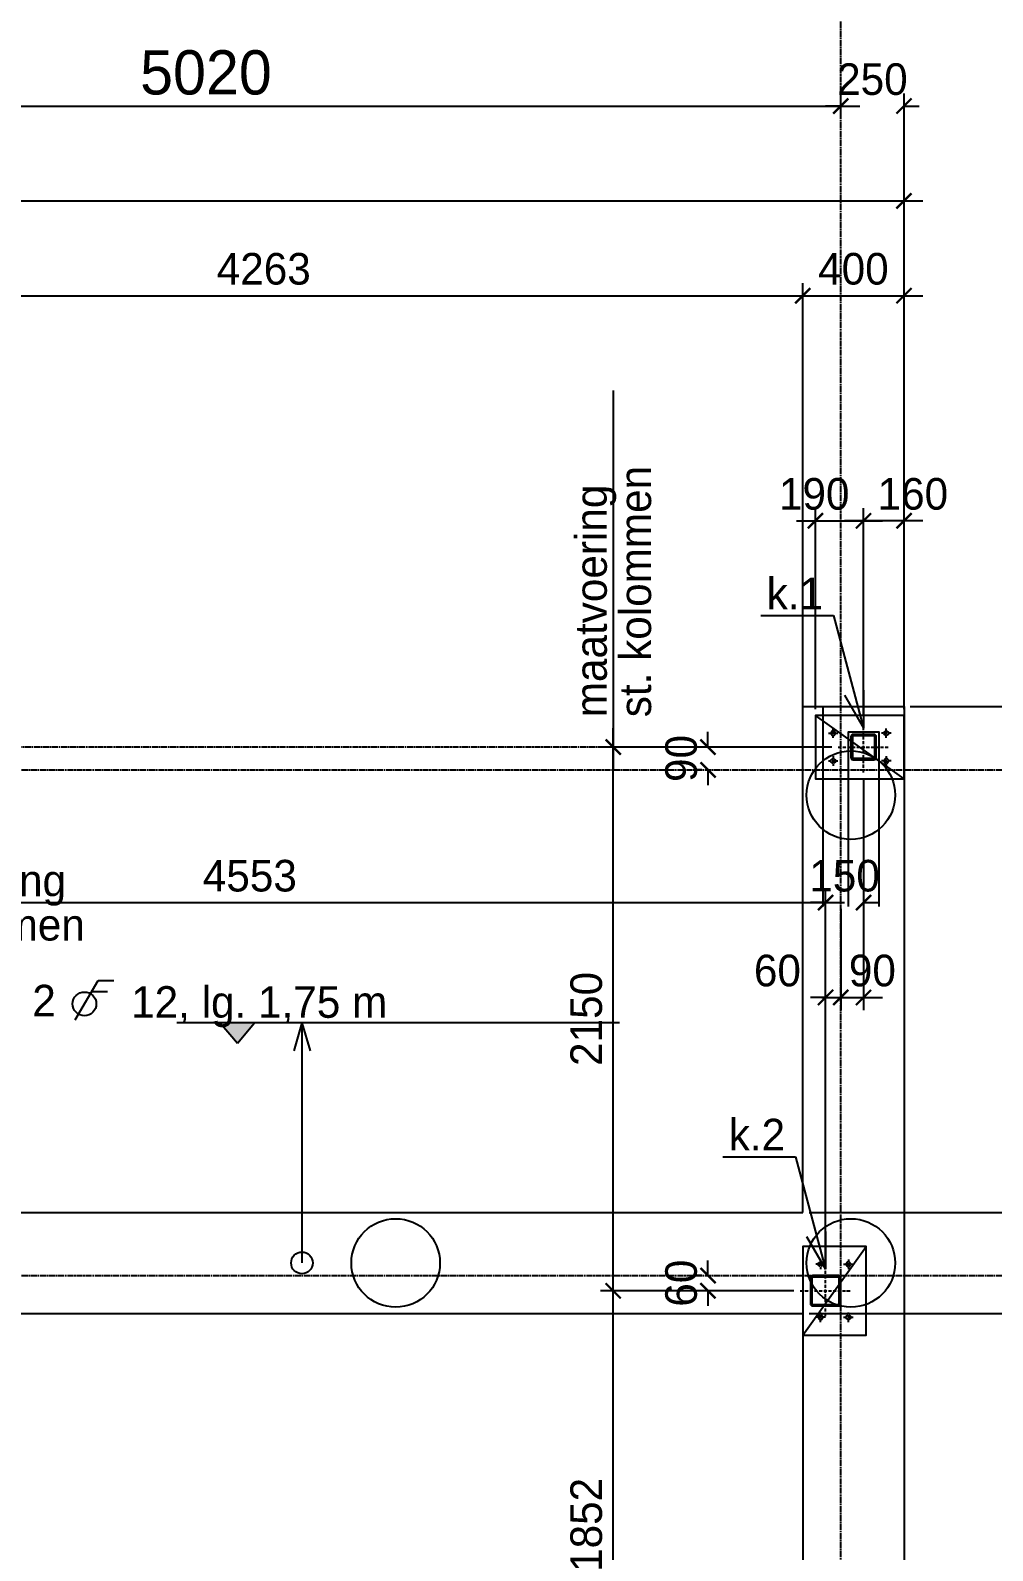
# Model space of a CAD drawing. Header units: millimetres. Extents: x -109306 to 269542, y -22401 to 197206.
# Drawn here: x -43220 to -39416, y 40619 to 46630 of the extents above; entities that cross this region are included whole.
import ezdxf
from ezdxf.enums import TextEntityAlignment as Align

# ---------------------------------------------------------------- set-up
doc = ezdxf.new("R2010")
doc.units = ezdxf.units.MM
for name, pattern in [('CENTER', [36, 24, -3, 6, -3]), ('DASH', [15, 12, -3]), ('DASHDOT', [18.5, 12, -3, 0.5, -3])]:
    doc.linetypes.add(name, pattern=pattern)
for name, color, linetype in [('10', 9, 'DASH'), ('13', 7, 'Continuous'), ('BETON - 13', 7, 'Continuous'), ('BETON - 25', 2, 'Continuous'), ('DIMENSION', 1, 'Continuous'), ('dun', 252, 'Continuous'), ('STAAL-13', 7, 'Continuous'), ('STAAL-25', 2, 'Continuous'), ('STAAL-hartlijnen', 8, 'DASHDOT'), ('STAAL-kolommen', 2, 'Continuous'), ('STRAMIEN', 11, 'CENTER'), ('T25', 2, 'Continuous'), ('WAPENING - 25', 2, 'Continuous'), ('WAPENING - 50', 4, 'Continuous'), ('WAPENING - tekst', 2, 'Continuous'), ('WAPENING-aanwijs', 1, 'Continuous'), ('WAPENING-tekst', 2, 'Continuous')]:
    doc.layers.add(name, color=color, linetype=linetype)
doc.layers.add('HULPLIJNEN', color=220, linetype='Continuous', plot=False)
doc.styles.get("Standard").update_dxf_attribs({"font": ''})
doc.styles.get('Standard').set_extended_font_data('Century Gothic')
doc.dimstyles.new('1-50', dxfattribs={"dimscale": 50, "dimtxt": 2.5, "dimasz": 1.2, "dimexe": 1, "dimexo": 0, "dimgap": 0.8, "dimtad": 1, "dimdec": 0, "dimzin": 12, "dimdsep": 46, "dimtxsty": 'Standard', "dimblk1": 'ARCHTICK', "dimblk2": 'ARCHTICK', "dimsah": 1, "dimcen": 0.09, "dimdle": 1.5, "dimclrd": 256, "dimclre": 254, "dimclrt": 2, "dimadec": 0, "dimazin": 0, "dimtfac": 1, "dimtdec": 0, "dimtix": 1, "dimtofl": 0, "dimtmove": 2, "dimatfit": 3, "dimldrblk": 'ARCHTICK', "dimfxl": 1, "dimtolj": 1, "dimtzin": 0, "dimarcsym": 0})
doc.dimstyles.new('1-50 stramien', dxfattribs={"dimscale": 50, "dimtxt": 3.5, "dimasz": 1.2, "dimexe": 1, "dimexo": 0, "dimgap": 0.8, "dimtad": 1, "dimdec": 0, "dimzin": 12, "dimdsep": 46, "dimtxsty": 'Standard', "dimblk1": 'ARCHTICK', "dimblk2": 'ARCHTICK', "dimsah": 1, "dimcen": 0.09, "dimdle": 1.5, "dimclrd": 256, "dimclre": 254, "dimclrt": 3, "dimadec": 0, "dimazin": 0, "dimtfac": 1, "dimtdec": 0, "dimtix": 1, "dimtofl": 0, "dimtmove": 2, "dimatfit": 3, "dimldrblk": 'ARCHTICK', "dimfxl": 1, "dimtolj": 1, "dimtzin": 0, "dimarcsym": 0})

# ---------------------------------------------------------------- blocks, each defined once
blk = doc.blocks.new('_ARCHTICK')
at = {"color": 0, "linetype": 'ByBlock', "const_width": 0.15}
blk.add_lwpolyline([(-0.5, -0.5), (0.5, 0.5)], dxfattribs=at)
blk = doc.blocks.new('*D28')
at = {"layer": 'Defpoints', "color": 0, "transparency": 16777216}
for p in [(15790, 13995), (10770, 13945), (15790, 13945)]:
    blk.add_point(p, dxfattribs=at)
at = {"layer": 'DIMENSION', "color": 254, "lineweight": -2, "transparency": 16777216}
for p, q in [((10770, 13945), (10770, 14045)), ((15790, 13945), (15790, 14045))]:
    blk.add_line(p, q, dxfattribs=at)
at = {"layer": 'DIMENSION', "lineweight": -2, "transparency": 16777216}
blk.add_line((10695, 13995), (15865, 13995), dxfattribs=at)
at = {"layer": 'DIMENSION', "lineweight": -2, "transparency": 16777216, "xscale": 59.99999999999995, "yscale": 59.99999999999995, "zscale": 59.99999999999995, "rotation": 180}
blk.add_blockref('_ARCHTICK', (10770, 13995), dxfattribs=at)
at = {"layer": 'DIMENSION', "lineweight": -2, "transparency": 16777216, "xscale": 59.99999999999995, "yscale": 59.99999999999995, "zscale": 59.99999999999995}
blk.add_blockref('_ARCHTICK', (15790, 13995), dxfattribs=at)
at = {"layer": 'DIMENSION', "color": 3, "transparency": 16777216, "insert": (13280, 14126.9), "char_height": 175, "attachment_point": 5}
blk.add_mtext('\\A1;5020', dxfattribs=at)
blk = doc.blocks.new('*D81')
at = {"layer": 'Defpoints', "color": 0, "transparency": 16777216}
for p in [(-39765.9, 45956.3), (-39765.9, 43956.3), (-56055.9, 41956.3)]:
    blk.add_point(p, dxfattribs=at)
at = {"layer": 'DIMENSION', "color": 254, "lineweight": -2, "transparency": 16777216}
for p, q in [((-56055.9, 41981.3), (-56055.9, 46006.3)), ((-39765.9, 43981.3), (-39765.9, 46006.3))]:
    blk.add_line(p, q, dxfattribs=at)
at = {"layer": 'DIMENSION', "lineweight": -2, "transparency": 16777216}
blk.add_line((-56130.9, 45956.3), (-39690.9, 45956.3), dxfattribs=at)
at = {"layer": 'DIMENSION', "lineweight": -2, "transparency": 16777216, "xscale": 59.99999999999995, "yscale": 59.99999999999995, "zscale": 59.99999999999995, "rotation": 180}
blk.add_blockref('_ARCHTICK', (-56055.9, 45956.3), dxfattribs=at)
at = {"layer": 'DIMENSION', "lineweight": -2, "transparency": 16777216, "xscale": 59.99999999999995, "yscale": 59.99999999999995, "zscale": 59.99999999999995}
blk.add_blockref('_ARCHTICK', (-39765.9, 45956.3), dxfattribs=at)
at = {"layer": 'DIMENSION', "color": 2, "transparency": 16777216, "insert": (-47910.9, 46061.9), "char_height": 125, "attachment_point": 5}
blk.add_mtext('\\A1;16290', dxfattribs=at)
blk = doc.blocks.new('*D82')
at = {"layer": 'Defpoints', "color": 0, "transparency": 16777216}
for p in [(-40015.9, 46331.3), (-39765.9, 46331.3), (-39765.9, 43956.3)]:
    blk.add_point(p, dxfattribs=at)
at = {"layer": 'DIMENSION', "color": 254, "lineweight": -2, "transparency": 16777216}
for p, q in [((-40015.9, 46356.3), (-40015.9, 46381.3)), ((-39765.9, 43981.3), (-39765.9, 46381.3))]:
    blk.add_line(p, q, dxfattribs=at)
at = {"layer": 'DIMENSION', "lineweight": -2, "transparency": 16777216}
for p, q in [((-40015.9, 46331.3), (-40075.9, 46331.3)), ((-39765.9, 46331.3), (-39705.9, 46331.3))]:
    blk.add_line(p, q, dxfattribs=at)
at = {"layer": 'DIMENSION', "lineweight": -2, "transparency": 16777216, "xscale": 59.99999999999995, "yscale": 59.99999999999995, "zscale": 59.99999999999995}
blk.add_blockref('_ARCHTICK', (-40015.9, 46331.3), dxfattribs=at)
at = {"layer": 'DIMENSION', "lineweight": -2, "transparency": 16777216, "xscale": 59.99999999999995, "yscale": 59.99999999999995, "zscale": 59.99999999999995, "rotation": 180}
blk.add_blockref('_ARCHTICK', (-39765.9, 46331.3), dxfattribs=at)
at = {"layer": 'DIMENSION', "color": 2, "transparency": 16777216, "insert": (-39890.9, 46436.9), "char_height": 125, "attachment_point": 5}
blk.add_mtext('\\A1;250', dxfattribs=at)
blk = doc.blocks.new('*D88')
at = {"layer": 'Defpoints', "color": 0, "transparency": 16777216}
for p in [(-39765.9, 45581.3), (-40165.9, 43956.3), (-39765.9, 43956.3)]:
    blk.add_point(p, dxfattribs=at)
at = {"layer": 'DIMENSION', "color": 254, "lineweight": -2, "transparency": 16777216}
for p, q in [((-40165.9, 43981.3), (-40165.9, 45631.3)), ((-39765.9, 43981.3), (-39765.9, 45631.3))]:
    blk.add_line(p, q, dxfattribs=at)
at = {"layer": 'DIMENSION', "lineweight": -2, "transparency": 16777216}
blk.add_line((-40240.9, 45581.3), (-39690.9, 45581.3), dxfattribs=at)
at = {"layer": 'DIMENSION', "lineweight": -2, "transparency": 16777216, "xscale": 59.99999999999995, "yscale": 59.99999999999995, "zscale": 59.99999999999995, "rotation": 180}
blk.add_blockref('_ARCHTICK', (-40165.9, 45581.3), dxfattribs=at)
at = {"layer": 'DIMENSION', "lineweight": -2, "transparency": 16777216, "xscale": 59.99999999999995, "yscale": 59.99999999999995, "zscale": 59.99999999999995}
blk.add_blockref('_ARCHTICK', (-39765.9, 45581.3), dxfattribs=at)
at = {"layer": 'DIMENSION', "color": 2, "transparency": 16777216, "insert": (-39965.9, 45686.9), "char_height": 125, "attachment_point": 5}
blk.add_mtext('\\A1;400', dxfattribs=at)
blk = doc.blocks.new('*D106')
at = {"layer": 'Defpoints', "color": 0, "transparency": 16777216}
for p in [(-39765.9, 41956.3), (-49271.1, 32091.3), (-32153.9, 32091.3)]:
    blk.add_point(p, dxfattribs=at)
at = {"layer": 'DIMENSION', "lineweight": -2, "transparency": 16777216}
blk.add_line((-32153.9, 42031.3), (-32153.9, 32016.3), dxfattribs=at)
at = {"layer": 'DIMENSION', "color": 254, "lineweight": -2, "transparency": 16777216}
for p, q in [((-39740.9, 41956.3), (-32103.9, 41956.3)), ((-49246.1, 32091.3), (-32103.9, 32091.3))]:
    blk.add_line(p, q, dxfattribs=at)
at = {"layer": 'DIMENSION', "lineweight": -2, "transparency": 16777216, "xscale": 59.99999999999995, "yscale": 59.99999999999995, "zscale": 59.99999999999995}
for p, rotation in [((-32153.9, 41956.3), 90), ((-32153.9, 32091.3), 270)]:
    blk.add_blockref('_ARCHTICK', p, dxfattribs=dict(at, rotation=rotation))
at = {"layer": 'DIMENSION', "color": 2, "transparency": 16777216, "insert": (-32259.6, 37023.8), "char_height": 125, "attachment_point": 5, "rotation": 90}
blk.add_mtext('\\A1;9865', dxfattribs=at)
blk = doc.blocks.new('*D108')
at = {"layer": 'Defpoints', "color": 0, "transparency": 16777216}
for p in [(-40165.9, 41956.3), (-32528.9, 41956.3), (-39765.9, 34011.3)]:
    blk.add_point(p, dxfattribs=at)
at = {"layer": 'DIMENSION', "lineweight": -2, "transparency": 16777216}
blk.add_line((-32528.9, 33936.3), (-32528.9, 42031.3), dxfattribs=at)
at = {"layer": 'DIMENSION', "color": 254, "lineweight": -2, "transparency": 16777216}
for p, q in [((-40140.9, 41956.3), (-32478.9, 41956.3)), ((-39740.9, 34011.3), (-32478.9, 34011.3))]:
    blk.add_line(p, q, dxfattribs=at)
at = {"layer": 'DIMENSION', "lineweight": -2, "transparency": 16777216, "xscale": 59.99999999999995, "yscale": 59.99999999999995, "zscale": 59.99999999999995}
for p, rotation in [((-32528.9, 41956.3), 90), ((-32528.9, 34011.3), 270)]:
    blk.add_blockref('_ARCHTICK', p, dxfattribs=dict(at, rotation=rotation))
at = {"layer": 'DIMENSION', "color": 2, "transparency": 16777216, "insert": (-32634.6, 37983.8), "char_height": 125, "attachment_point": 5, "rotation": 90}
blk.add_mtext('\\A1;7945', dxfattribs=at)
blk = doc.blocks.new('*D109')
at = {"layer": 'Defpoints', "color": 0, "transparency": 16777216}
for p in [(-40165.9, 41956.3), (-32903.9, 41956.3), (-40165.9, 41556.3)]:
    blk.add_point(p, dxfattribs=at)
at = {"layer": 'DIMENSION', "lineweight": -2, "transparency": 16777216}
blk.add_line((-32903.9, 41481.3), (-32903.9, 42031.3), dxfattribs=at)
at = {"layer": 'DIMENSION', "color": 254, "lineweight": -2, "transparency": 16777216}
for p, q in [((-40140.9, 41956.3), (-32853.9, 41956.3)), ((-40140.9, 41556.3), (-32853.9, 41556.3))]:
    blk.add_line(p, q, dxfattribs=at)
at = {"layer": 'DIMENSION', "lineweight": -2, "transparency": 16777216, "xscale": 59.99999999999995, "yscale": 59.99999999999995, "zscale": 59.99999999999995}
for p, rotation in [((-32903.9, 41956.3), 90), ((-32903.9, 41556.3), 270)]:
    blk.add_blockref('_ARCHTICK', p, dxfattribs=dict(at, rotation=rotation))
at = {"layer": 'DIMENSION', "color": 2, "transparency": 16777216, "insert": (-33009.6, 41756.3), "char_height": 125, "attachment_point": 5, "rotation": 90}
blk.add_mtext('\\A1;400', dxfattribs=at)
blk = doc.blocks.new('*D118')
at = {"layer": 'Defpoints', "color": 0, "transparency": 16777216}
for p in [(-40165.9, 45581.3), (-40165.9, 41956.3), (-44428.9, 41556.3)]:
    blk.add_point(p, dxfattribs=at)
at = {"layer": 'DIMENSION', "color": 254, "lineweight": -2, "transparency": 16777216}
for p, q in [((-44428.9, 41581.3), (-44428.9, 45631.3)), ((-40165.9, 41981.3), (-40165.9, 45631.3))]:
    blk.add_line(p, q, dxfattribs=at)
at = {"layer": 'DIMENSION', "lineweight": -2, "transparency": 16777216}
blk.add_line((-44503.9, 45581.3), (-40090.9, 45581.3), dxfattribs=at)
at = {"layer": 'DIMENSION', "lineweight": -2, "transparency": 16777216, "xscale": 59.99999999999995, "yscale": 59.99999999999995, "zscale": 59.99999999999995, "rotation": 180}
blk.add_blockref('_ARCHTICK', (-44428.9, 45581.3), dxfattribs=at)
at = {"layer": 'DIMENSION', "lineweight": -2, "transparency": 16777216, "xscale": 59.99999999999995, "yscale": 59.99999999999995, "zscale": 59.99999999999995}
blk.add_blockref('_ARCHTICK', (-40165.9, 45581.3), dxfattribs=at)
at = {"layer": 'DIMENSION', "color": 2, "transparency": 16777216, "insert": (-42297.4, 45686.9), "char_height": 125, "attachment_point": 5}
blk.add_mtext('\\A1;4263', dxfattribs=at)
blk = doc.blocks.new('*U50')
at = {"color": 0, "linetype": 'Continuous'}
for points in [[(60, 51, 0.414214), (51, 60), (-51, 60, 0.414214), (-60, 51), (-60, -51, 0.414214), (-51, -60), (51, -60, 0.414214), (60, -51)], [(54, 51, 0.414214), (51, 54), (-51, 54, 0.414214), (-54, 51), (-54, -51, 0.414214), (-51, -54), (51, -54, 0.414214), (54, -51)]]:
    blk.add_lwpolyline(points, format="xyb", close=True, dxfattribs=at)
blk = doc.blocks.new('A$C680E42B6')
at = {"layer": '13'}
for p in [(144.9, 38.8), (144.9, -38.8)]:
    blk.add_line(p, (0, 0), dxfattribs=at)
blk = doc.blocks.new('A$C3C391628')
at = {"layer": '13'}
for p, q in [((-405.9, 530), (-119.2, 530)), ((-119.2, 530), (0, 85))]:
    blk.add_line(p, q, dxfattribs=at)
at = {"layer": 'STAAL-hartlijnen'}
for points in [[(0, -100), (0, 100)], [(-100, 0), (100, 0)]]:
    blk.add_lwpolyline(points, dxfattribs=at)
at = {"layer": 'DIMENSION', "xscale": -1, "rotation": 284.9999999999968}
blk.add_blockref('A$C680E42B6', (0, 85), dxfattribs=at)
at = {"layer": 'STAAL-25'}
blk.add_blockref('*U50', (0, 0), dxfattribs=at)
at = {"layer": 'T25'}
blk.add_text('k.2', height=125, dxfattribs=at).set_placement((-383.1, 555))
blk = doc.blocks.new('A$C66246ED9')
at = {"layer": '10'}
for p, q in [((-5, -24), (-5, 14)), ((14, -5), (-24, -5))]:
    blk.add_line(p, q, dxfattribs=at)
blk.add_circle((-5, -5), 9, dxfattribs=at)
blk = doc.blocks.new('A$C64C2175A')
at = {"layer": 'BETON - 13'}
blk.add_line((-100, -175), (150, 175), dxfattribs=at)
blk.add_lwpolyline([(-100, -175), (150, -175), (150, 175), (-100, 175)], close=True, dxfattribs=at)
at = {"layer": 'DIMENSION'}
for p, rotation in [((-35, 110), 90), ((85, -110), 270)]:
    blk.add_blockref('A$C66246ED9', p, dxfattribs=dict(at, rotation=rotation))
at = {"layer": 'DIMENSION', "xscale": -1}
for p, rotation in [((85, 110), 270), ((-35, -110), 90)]:
    blk.add_blockref('A$C66246ED9', p, dxfattribs=dict(at, rotation=rotation))
blk = doc.blocks.new('*U48')
at = {"color": 0, "linetype": 'Continuous'}
for points in [[(50, 41, 0.414214), (41, 50), (-41, 50, 0.414214), (-50, 41), (-50, -41, 0.414214), (-41, -50), (41, -50, 0.414214), (50, -41)], [(44, 41, 0.414214), (41, 44), (-41, 44, 0.414214), (-44, 41), (-44, -41, 0.414214), (-41, -44), (41, -44, 0.414214), (44, -41)]]:
    blk.add_lwpolyline(points, format="xyb", close=True, dxfattribs=at)
blk = doc.blocks.new('A$C465F4421')
at = {"layer": '13'}
for p, q in [((-405.9, 520), (-119.2, 520)), ((-119.2, 520), (0, 75))]:
    blk.add_line(p, q, dxfattribs=at)
at = {"layer": 'STAAL-hartlijnen'}
for points in [[(0, -100), (0, 100)], [(-100, 0), (100, 0)]]:
    blk.add_lwpolyline(points, dxfattribs=at)
at = {"layer": 'DIMENSION', "xscale": -1, "rotation": 284.9999999999968}
blk.add_blockref('A$C680E42B6', (0, 75), dxfattribs=at)
at = {"layer": 'STAAL-25'}
blk.add_blockref('*U48', (0, 0), dxfattribs=at)
at = {"layer": 'T25'}
blk.add_text('k.1', height=125, dxfattribs=at).set_placement((-383.1, 545))
blk = doc.blocks.new('*D127')
at = {"layer": 'Defpoints', "color": 0, "transparency": 16777216}
for p in [(-40075.9, 43181.3), (-40075.9, 41706.3), (-44628.9, 36781.3)]:
    blk.add_point(p, dxfattribs=at)
at = {"layer": 'DIMENSION', "color": 254, "lineweight": -2, "transparency": 16777216}
for p, q in [((-44628.9, 36806.3), (-44628.9, 43231.3)), ((-40075.9, 41731.3), (-40075.9, 43231.3))]:
    blk.add_line(p, q, dxfattribs=at)
at = {"layer": 'DIMENSION', "lineweight": -2, "transparency": 16777216}
blk.add_line((-44703.9, 43181.3), (-40000.9, 43181.3), dxfattribs=at)
at = {"layer": 'DIMENSION', "lineweight": -2, "transparency": 16777216, "xscale": 59.99999999999995, "yscale": 59.99999999999995, "zscale": 59.99999999999995, "rotation": 180}
blk.add_blockref('_ARCHTICK', (-44628.9, 43181.3), dxfattribs=at)
at = {"layer": 'DIMENSION', "lineweight": -2, "transparency": 16777216, "xscale": 59.99999999999995, "yscale": 59.99999999999995, "zscale": 59.99999999999995}
blk.add_blockref('_ARCHTICK', (-40075.9, 43181.3), dxfattribs=at)
at = {"layer": 'DIMENSION', "color": 2, "transparency": 16777216, "insert": (-42352.4, 43286.9), "char_height": 125, "attachment_point": 5}
blk.add_mtext('\\A1;4553', dxfattribs=at)
blk = doc.blocks.new('*D128')
at = {"layer": 'Defpoints', "color": 0, "transparency": 16777216}
for p in [(-39925.9, 43696.3), (-39925.9, 43181.3), (-40075.9, 41806.3)]:
    blk.add_point(p, dxfattribs=at)
at = {"layer": 'DIMENSION', "color": 254, "lineweight": -2, "transparency": 16777216}
for p, q in [((-39925.9, 43671.3), (-39925.9, 43131.3)), ((-40075.9, 41831.3), (-40075.9, 43231.3))]:
    blk.add_line(p, q, dxfattribs=at)
at = {"layer": 'DIMENSION', "lineweight": -2, "transparency": 16777216}
for p, q in [((-40075.9, 43181.3), (-40135.9, 43181.3)), ((-39925.9, 43181.3), (-39865.9, 43181.3))]:
    blk.add_line(p, q, dxfattribs=at)
at = {"layer": 'DIMENSION', "lineweight": -2, "transparency": 16777216, "xscale": 59.99999999999995, "yscale": 59.99999999999995, "zscale": 59.99999999999995}
blk.add_blockref('_ARCHTICK', (-40075.9, 43181.3), dxfattribs=at)
at = {"layer": 'DIMENSION', "lineweight": -2, "transparency": 16777216, "xscale": 59.99999999999995, "yscale": 59.99999999999995, "zscale": 59.99999999999995, "rotation": 180}
blk.add_blockref('_ARCHTICK', (-39925.9, 43181.3), dxfattribs=at)
at = {"layer": 'DIMENSION', "color": 2, "transparency": 16777216, "insert": (-40000.9, 43286.9), "char_height": 125, "attachment_point": 5}
blk.add_mtext('\\A1;150', dxfattribs=at)
blk = doc.blocks.new('*D129')
at = {"layer": 'Defpoints', "color": 0, "transparency": 16777216}
for p in [(-40015.9, 43181.3), (-40015.9, 42806.3), (-40075.9, 41746.3)]:
    blk.add_point(p, dxfattribs=at)
at = {"layer": 'DIMENSION', "color": 254, "lineweight": -2, "transparency": 16777216}
for p, q in [((-40015.9, 43156.3), (-40015.9, 42756.3)), ((-40075.9, 41771.3), (-40075.9, 42856.3))]:
    blk.add_line(p, q, dxfattribs=at)
at = {"layer": 'DIMENSION', "lineweight": -2, "transparency": 16777216}
for p, q in [((-40075.9, 42806.3), (-40135.9, 42806.3)), ((-40015.9, 42806.3), (-39955.9, 42806.3))]:
    blk.add_line(p, q, dxfattribs=at)
at = {"layer": 'DIMENSION', "lineweight": -2, "transparency": 16777216, "xscale": 59.99999999999995, "yscale": 59.99999999999995, "zscale": 59.99999999999995}
blk.add_blockref('_ARCHTICK', (-40075.9, 42806.3), dxfattribs=at)
at = {"layer": 'DIMENSION', "lineweight": -2, "transparency": 16777216, "xscale": 59.99999999999995, "yscale": 59.99999999999995, "zscale": 59.99999999999995, "rotation": 180}
blk.add_blockref('_ARCHTICK', (-40015.9, 42806.3), dxfattribs=at)
at = {"layer": 'DIMENSION', "color": 2, "transparency": 16777216, "insert": (-40266.4, 42911.9), "char_height": 125, "attachment_point": 5}
blk.add_mtext('\\A1;60', dxfattribs=at)
blk = doc.blocks.new('*D130')
at = {"layer": 'Defpoints', "color": 0, "transparency": 16777216}
for p in [(-40015.9, 43181.3), (-39925.9, 43181.3), (-39925.9, 42806.3)]:
    blk.add_point(p, dxfattribs=at)
at = {"layer": 'DIMENSION', "color": 254, "lineweight": -2, "transparency": 16777216}
for p, q in [((-40015.9, 43156.3), (-40015.9, 42756.3)), ((-39925.9, 43156.3), (-39925.9, 42756.3))]:
    blk.add_line(p, q, dxfattribs=at)
at = {"layer": 'DIMENSION', "lineweight": -2, "transparency": 16777216}
blk.add_line((-40090.9, 42806.3), (-39850.9, 42806.3), dxfattribs=at)
at = {"layer": 'DIMENSION', "lineweight": -2, "transparency": 16777216, "xscale": 59.99999999999995, "yscale": 59.99999999999995, "zscale": 59.99999999999995, "rotation": 180}
blk.add_blockref('_ARCHTICK', (-40015.9, 42806.3), dxfattribs=at)
at = {"layer": 'DIMENSION', "lineweight": -2, "transparency": 16777216, "xscale": 59.99999999999995, "yscale": 59.99999999999995, "zscale": 59.99999999999995}
blk.add_blockref('_ARCHTICK', (-39925.9, 42806.3), dxfattribs=at)
at = {"layer": 'DIMENSION', "color": 2, "transparency": 16777216, "insert": (-39890.9, 42911.9), "char_height": 125, "attachment_point": 5}
blk.add_mtext('\\A1;90', dxfattribs=at)
blk = doc.blocks.new('*D132')
at = {"layer": 'Defpoints', "color": 0, "transparency": 16777216}
for p in [(-40915.9, 41646.3), (-40175.9, 41646.3), (-40175.9, 39794.8)]:
    blk.add_point(p, dxfattribs=at)
at = {"layer": 'DIMENSION', "lineweight": -2, "transparency": 16777216}
blk.add_line((-40915.9, 39719.8), (-40915.9, 41721.3), dxfattribs=at)
at = {"layer": 'DIMENSION', "color": 254, "lineweight": -2, "transparency": 16777216}
for p, q in [((-40200.9, 41646.3), (-40965.9, 41646.3)), ((-40200.9, 39794.8), (-40965.9, 39794.8))]:
    blk.add_line(p, q, dxfattribs=at)
at = {"layer": 'DIMENSION', "lineweight": -2, "transparency": 16777216, "xscale": 59.99999999999995, "yscale": 59.99999999999995, "zscale": 59.99999999999995}
for p, rotation in [((-40915.9, 41646.3), 90), ((-40915.9, 39794.8), 270)]:
    blk.add_blockref('_ARCHTICK', p, dxfattribs=dict(at, rotation=rotation))
at = {"layer": 'DIMENSION', "color": 2, "transparency": 16777216, "insert": (-41021.6, 40720.5), "char_height": 125, "attachment_point": 5, "rotation": 90}
blk.add_mtext('\\A1;1852', dxfattribs=at)
blk = doc.blocks.new('*D133')
at = {"layer": 'Defpoints', "color": 0, "transparency": 16777216}
for p in [(-40915.9, 43796.3), (-40025.9, 43796.3), (-40175.9, 41646.3)]:
    blk.add_point(p, dxfattribs=at)
at = {"layer": 'DIMENSION', "lineweight": -2, "transparency": 16777216}
blk.add_line((-40915.9, 41571.3), (-40915.9, 43871.3), dxfattribs=at)
at = {"layer": 'DIMENSION', "color": 254, "lineweight": -2, "transparency": 16777216}
for p, q in [((-40050.9, 43796.3), (-40965.9, 43796.3)), ((-40200.9, 41646.3), (-40965.9, 41646.3))]:
    blk.add_line(p, q, dxfattribs=at)
at = {"layer": 'DIMENSION', "lineweight": -2, "transparency": 16777216, "xscale": 59.99999999999995, "yscale": 59.99999999999995, "zscale": 59.99999999999995}
for p, rotation in [((-40915.9, 43796.3), 90), ((-40915.9, 41646.3), 270)]:
    blk.add_blockref('_ARCHTICK', p, dxfattribs=dict(at, rotation=rotation))
at = {"layer": 'DIMENSION', "color": 2, "transparency": 16777216, "insert": (-41021.6, 42721.3), "char_height": 125, "attachment_point": 5, "rotation": 90}
blk.add_mtext('\\A1;2150', dxfattribs=at)
blk = doc.blocks.new('*D134')
at = {"layer": 'Defpoints', "color": 0, "transparency": 16777216}
for p in [(-40540.9, 43796.3), (-40540.9, 43706.3), (-40540.9, 43706.3)]:
    blk.add_point(p, dxfattribs=at)
at = {"layer": 'DIMENSION', "lineweight": -2, "transparency": 16777216}
for p, q in [((-40540.9, 43796.3), (-40540.9, 43856.3)), ((-40540.9, 43706.3), (-40540.9, 43646.3))]:
    blk.add_line(p, q, dxfattribs=at)
at = {"layer": 'DIMENSION', "color": 254, "lineweight": -2, "transparency": 16777216}
for p, q in [((-40565.9, 43796.3), (-40590.9, 43796.3)), ((-40565.9, 43706.3), (-40590.9, 43706.3))]:
    blk.add_line(p, q, dxfattribs=at)
at = {"layer": 'DIMENSION', "lineweight": -2, "transparency": 16777216, "xscale": 59.99999999999995, "yscale": 59.99999999999995, "zscale": 59.99999999999995}
for p, rotation in [((-40540.9, 43796.3), 270), ((-40540.9, 43706.3), 90)]:
    blk.add_blockref('_ARCHTICK', p, dxfattribs=dict(at, rotation=rotation))
at = {"layer": 'DIMENSION', "color": 2, "transparency": 16777216, "insert": (-40646.6, 43751.3), "char_height": 125, "attachment_point": 5, "rotation": 90}
blk.add_mtext('\\A1;90', dxfattribs=at)
blk = doc.blocks.new('*D135')
at = {"layer": 'Defpoints', "color": 0, "transparency": 16777216}
for p in [(-40540.9, 41706.3), (-40540.9, 41706.3), (-40540.9, 41646.3)]:
    blk.add_point(p, dxfattribs=at)
at = {"layer": 'DIMENSION', "lineweight": -2, "transparency": 16777216}
for p, q in [((-40540.9, 41706.3), (-40540.9, 41766.3)), ((-40540.9, 41646.3), (-40540.9, 41586.3))]:
    blk.add_line(p, q, dxfattribs=at)
at = {"layer": 'DIMENSION', "color": 254, "lineweight": -2, "transparency": 16777216}
for p, q in [((-40565.9, 41706.3), (-40590.9, 41706.3)), ((-40565.9, 41646.3), (-40590.9, 41646.3))]:
    blk.add_line(p, q, dxfattribs=at)
at = {"layer": 'DIMENSION', "lineweight": -2, "transparency": 16777216, "xscale": 59.99999999999995, "yscale": 59.99999999999995, "zscale": 59.99999999999995}
for p, rotation in [((-40540.9, 41706.3), 270), ((-40540.9, 41646.3), 90)]:
    blk.add_blockref('_ARCHTICK', p, dxfattribs=dict(at, rotation=rotation))
at = {"layer": 'DIMENSION', "color": 2, "transparency": 16777216, "insert": (-40646.6, 41676.3), "char_height": 125, "attachment_point": 5, "rotation": 90}
blk.add_mtext('\\A1;60', dxfattribs=at)
blk = doc.blocks.new('A$C6A527C9D')
at = {"layer": 'T25'}
for s, p in [('maatvoering', (25, 25)), ('st. kolommen', (25, -150))]:
    blk.add_text(s, height=125, dxfattribs=at).set_placement(p)
blk = doc.blocks.new('A$C489016AE')
at = {"layer": 'DIMENSION', "color": 7}
blk.add_blockref('A$C6A527C9D', (-1706.5, 0), dxfattribs=at)
blk = doc.blocks.new('waptekst')
for p, q in [((-0.588, -1.018), (0.856, 1.482)), ((0.856, 1.482), (1.856, 1.482)), ((0.452, 0.782), (1.452, 0.782))]:
    blk.add_line(p, q)
blk.add_circle((0, 0), 0.75)
blk.add_attdef('AANTAL', text='', height=2).set_placement((-1.813, -0.792), align=Align.RIGHT)
blk.add_attdef('DIAM', (2.952, -0.88), '', height=2)
blk = doc.blocks.new('A$C35A04FC3')
at = {"layer": 'WAPENING - 25'}
blk.add_hatch(color=256, dxfattribs=at).paths.add_polyline_path([(-68.2, 0), (68.2, 0), (0, -80.2)])
for p, q in [((0, -80.2), (-68.2, 0)), ((-68.2, 0), (68.2, 0)), ((68.2, 0), (0, -80.2))]:
    blk.add_line(p, q, dxfattribs=at)
blk = doc.blocks.new('A$C49C55786')
at = {"layer": 'WAPENING-aanwijs'}
for q in [(111, 32.3), (111, -32.3)]:
    blk.add_line((0, 0), q, dxfattribs=at)
blk = doc.blocks.new('A$C7BAC6A87')
at = {"layer": 'WAPENING - 50'}
blk.add_lwpolyline([(875, 950), (-875, 950)], dxfattribs=at)
at = {"layer": 'WAPENING-aanwijs'}
blk.add_line((-380.3, 950), (-380.3, 0), dxfattribs=at)
blk.add_circle((-380.3, 0), 42.9, dxfattribs=at)
at = {"layer": 'DIMENSION', "xscale": -1}
blk.add_blockref('A$C35A04FC3', (-635.8, 950), dxfattribs=at)
at = {"layer": 'WAPENING-aanwijs', "extrusion": (0, 0, -1), "zscale": -1, "rotation": 270}
blk.add_blockref('A$C49C55786', (380.3, 950), dxfattribs=at)
at = {"layer": 'WAPENING-tekst', "xscale": 62.50000000000463, "yscale": 62.50000000000463, "zscale": 62.50000000000463, "rotation": 0.0001020937655331}
blk.add_blockref('waptekst', (-1240.3, 1024.5), dxfattribs=at).add_auto_attribs({'AANTAL': '2', 'DIAM': '12, lg. 1,75 m'})
blk = doc.blocks.new('*D195')
at = {"layer": 'Defpoints', "color": 0, "transparency": 16777216}
for p in [(-39765.9, 43956.3), (-32153.9, 41956.3), (-32153.9, 41956.3)]:
    blk.add_point(p, dxfattribs=at)
at = {"layer": 'DIMENSION', "lineweight": -2, "transparency": 16777216}
blk.add_line((-32153.9, 44031.3), (-32153.9, 41881.3), dxfattribs=at)
at = {"layer": 'DIMENSION', "color": 254, "lineweight": -2, "transparency": 16777216}
for p, q in [((-39740.9, 43956.3), (-32103.9, 43956.3)), ((-32178.9, 41956.3), (-32203.9, 41956.3))]:
    blk.add_line(p, q, dxfattribs=at)
at = {"layer": 'DIMENSION', "lineweight": -2, "transparency": 16777216, "xscale": 59.99999999999995, "yscale": 59.99999999999995, "zscale": 59.99999999999995}
for p, rotation in [((-32153.9, 43956.3), 90), ((-32153.9, 41956.3), 270)]:
    blk.add_blockref('_ARCHTICK', p, dxfattribs=dict(at, rotation=rotation))
at = {"layer": 'DIMENSION', "color": 2, "transparency": 16777216, "insert": (-32259.6, 42956.3), "char_height": 125, "attachment_point": 5, "rotation": 90}
blk.add_mtext('\\A1;2000', dxfattribs=at)
blk = doc.blocks.new('*U33')
at = {"layer": 'dun'}
blk.add_circle((0, 0), 0.5, dxfattribs=at)
blk = doc.blocks.new('A$C29FD5534')
at = {"color": 3, "xscale": 350, "yscale": 350, "zscale": 350}
for p in [(15840, 11265), (14040, 9415), (15840, 9415)]:
    blk.add_blockref('*U33', p, dxfattribs=at)
blk = doc.blocks.new('*D322')
at = {"layer": 'Defpoints', "color": 0, "transparency": 16777216}
for p in [(-39925.9, 44691.3), (-40115.9, 43921.3), (-39925.9, 43896.3)]:
    blk.add_point(p, dxfattribs=at)
at = {"layer": 'DIMENSION', "color": 254, "lineweight": -2, "transparency": 16777216}
for p, q in [((-40115.9, 43946.3), (-40115.9, 44741.3)), ((-39925.9, 43921.3), (-39925.9, 44741.3))]:
    blk.add_line(p, q, dxfattribs=at)
at = {"layer": 'DIMENSION', "lineweight": -2, "transparency": 16777216}
blk.add_line((-40190.9, 44691.3), (-39850.9, 44691.3), dxfattribs=at)
at = {"layer": 'DIMENSION', "lineweight": -2, "transparency": 16777216, "xscale": 59.99999999999995, "yscale": 59.99999999999995, "zscale": 59.99999999999995, "rotation": 180}
blk.add_blockref('_ARCHTICK', (-40115.9, 44691.3), dxfattribs=at)
at = {"layer": 'DIMENSION', "lineweight": -2, "transparency": 16777216, "xscale": 59.99999999999995, "yscale": 59.99999999999995, "zscale": 59.99999999999995}
blk.add_blockref('_ARCHTICK', (-39925.9, 44691.3), dxfattribs=at)
at = {"layer": 'DIMENSION', "color": 2, "transparency": 16777216, "insert": (-40120.9, 44796.9), "char_height": 125, "attachment_point": 5}
blk.add_mtext('\\A1;190', dxfattribs=at)
blk = doc.blocks.new('*D323')
at = {"layer": 'Defpoints', "color": 0, "transparency": 16777216}
for p in [(-39925.9, 44691.3), (-39925.9, 43896.3), (-39765.9, 43921.3)]:
    blk.add_point(p, dxfattribs=at)
at = {"layer": 'DIMENSION', "color": 254, "lineweight": -2, "transparency": 16777216}
for p, q in [((-39925.9, 43921.3), (-39925.9, 44741.3)), ((-39765.9, 43946.3), (-39765.9, 44741.3))]:
    blk.add_line(p, q, dxfattribs=at)
at = {"layer": 'DIMENSION', "lineweight": -2, "transparency": 16777216}
blk.add_line((-39690.9, 44691.3), (-40000.9, 44691.3), dxfattribs=at)
at = {"layer": 'DIMENSION', "lineweight": -2, "transparency": 16777216, "xscale": 59.99999999999995, "yscale": 59.99999999999995, "zscale": 59.99999999999995, "rotation": 180}
blk.add_blockref('_ARCHTICK', (-39925.9, 44691.3), dxfattribs=at)
at = {"layer": 'DIMENSION', "lineweight": -2, "transparency": 16777216, "xscale": 59.99999999999995, "yscale": 59.99999999999995, "zscale": 59.99999999999995}
blk.add_blockref('_ARCHTICK', (-39765.9, 44691.3), dxfattribs=at)
at = {"layer": 'DIMENSION', "color": 2, "transparency": 16777216, "insert": (-39730.9, 44796.9), "char_height": 125, "attachment_point": 5}
blk.add_mtext('\\A1;160', dxfattribs=at)
blk = doc.blocks.new('*D433')
at = {"layer": 'Defpoints', "color": 0, "transparency": 16777216}
for p in [(-40165.9, 41556.3), (-32903.9, 41556.3), (-40165.9, 34411.3)]:
    blk.add_point(p, dxfattribs=at)
at = {"layer": 'DIMENSION', "lineweight": -2, "transparency": 16777216}
blk.add_line((-32903.9, 34336.3), (-32903.9, 41631.3), dxfattribs=at)
at = {"layer": 'DIMENSION', "color": 254, "lineweight": -2, "transparency": 16777216}
for p, q in [((-40140.9, 41556.3), (-32853.9, 41556.3)), ((-40140.9, 34411.3), (-32853.9, 34411.3))]:
    blk.add_line(p, q, dxfattribs=at)
at = {"layer": 'DIMENSION', "lineweight": -2, "transparency": 16777216, "xscale": 59.99999999999995, "yscale": 59.99999999999995, "zscale": 59.99999999999995}
for p, rotation in [((-32903.9, 41556.3), 90), ((-32903.9, 34411.3), 270)]:
    blk.add_blockref('_ARCHTICK', p, dxfattribs=dict(at, rotation=rotation))
at = {"layer": 'DIMENSION', "color": 2, "transparency": 16777216, "insert": (-33009.6, 37983.8), "char_height": 125, "attachment_point": 5, "rotation": 90}
blk.add_mtext('\\A1;7145', dxfattribs=at)
blk = doc.blocks.new('A$C2E130DC9')
at = {"layer": 'STRAMIEN'}
for points in [[(15790, -1500), (15790, 14370)], [(-3000, 11370), (17290, 11370)], [(-3000, 9370), (17290, 9370)]]:
    blk.add_lwpolyline(points, dxfattribs=at)
at = {"layer": 'DIMENSION'}
dim = blk.add_linear_dim(base=(15790, 13995), p1=(10770, 13945), p2=(15790, 13945), dimstyle='1-50 stramien', dxfattribs=at)
dim.commit()
dim.dimension.update_dxf_attribs({"geometry": '*D28', "text_midpoint": (13280, 14126.9)})

msp = doc.modelspace()

# ---------------------------------------------------------------- linework, layer by layer
at = {"layer": 'BETON - 25'}
for p, q in [((-40165.9, 41956.3), (-40165.9, 43956.3)), ((-40165.9, 43956.3), (-39765.9, 43956.3)), ((-39765.9, 43956.3), (-39765.9, 34011.3)), ((-56055.9, 41956.3), (-40165.9, 41956.3))]:
    msp.add_line(p, q, dxfattribs=at)
msp.add_lwpolyline([(-55655.9, 41556.3), (-44828.9, 41556.3), (-44828.9, 37711.3), (-44428.9, 37711.3), (-44428.9, 41556.3), (-40165.9, 41556.3), (-40165.9, 34411.3), (-44428.9, 34411.3), (-44428.9, 36911.3), (-47883.9, 36911.3), (-47883.9, 36511.3), (-44828.9, 36511.3), (-44828.9, 34411.3), (-49271.1, 34411.3), (-49271.1, 34536.3), (-51325.9, 34536.3)], dxfattribs=at)
at = {"layer": 'DIMENSION'}
msp.add_lwpolyline([(-40915.9, 45206.3), (-40915.9, 43706.3)], dxfattribs=at)
at = {"layer": 'HULPLIJNEN'}
for points in [[(-40085.9, 43166.1), (-40085.9, 43956.3), (-39765.9, 43956.3), (-39765.9, 43166.1)], [(-39985.9, 43166.1), (-39985.9, 43856.3), (-39865.9, 43856.3), (-39865.9, 43166.1)]]:
    msp.add_lwpolyline(points, dxfattribs=at)
at = {"layer": 'STRAMIEN', "color": 7}
msp.add_lwpolyline([(-40050.9, 43796.3), (-46815.2, 43796.3)], dxfattribs=at)

# ---------------------------------------------------------------- block references
at = {"layer": 'DIMENSION', "color": 7, "rotation": 90}
msp.add_blockref('A$C489016AE', (-40915.9, 45595.8), dxfattribs=at)
at = {"layer": 'DIMENSION', "color": 7}
msp.add_blockref('A$C489016AE', (-42317.2, 43181.3), dxfattribs=at)
at = {"layer": 'STAAL-13'}
msp.add_blockref('A$C7BAC6A87', (-41765.9, 41756.3), dxfattribs=at)
at = {"layer": 'STAAL-kolommen'}
for name, p in [('A$C465F4421', (-39925.9, 43796.3)), ('A$C3C391628', (-40075.9, 41646.3))]:
    msp.add_blockref(name, p, dxfattribs=at)
at = {"layer": 'WAPENING - tekst'}
msp.add_blockref('A$C2E130DC9', (-55805.9, 32336.3), dxfattribs=at)
at = {"layer": 'WAPENING-aanwijs', "color": 7}
for name, p in [('A$C29FD5534', (-55815.9, 32341.3)), ('A$C64C2175A', (-40065.9, 41646.3))]:
    msp.add_blockref(name, p, dxfattribs=at)
at = {"layer": 'WAPENING-aanwijs', "color": 7, "rotation": 89.99999999999997}
msp.add_blockref('A$C64C2175A', (-39940.9, 43771.3), dxfattribs=at)

# ---------------------------------------------------------------- dimensions: what is measured, and where the dimension line sits
at = {"layer": 'DIMENSION'}
for base, p1, p2, picture, middle in [((-39765.9, 46331.3), (-40015.9, 46331.3), (-39765.9, 43956.3), '*D82', (-39890.9, 46436.9)), ((-39765.9, 45956.3), (-56055.9, 41956.3), (-39765.9, 43956.3), '*D81', (-47910.9, 46061.9)), ((-40165.9, 45581.3), (-44428.9, 41556.3), (-40165.9, 41956.3), '*D118', (-42297.4, 45686.9)), ((-39765.9, 45581.3), (-40165.9, 43956.3), (-39765.9, 43956.3), '*D88', (-39965.9, 45686.9)), ((-39925.9, 43181.3), (-40075.9, 41806.3), (-39925.9, 43696.3), '*D128', (-40000.9, 43286.9)), ((-40075.9, 43181.3), (-44628.9, 36781.3), (-40075.9, 41706.3), '*D127', (-42352.4, 43286.9))]:
    dim = msp.add_linear_dim(base=base, p1=p1, p2=p2, dimstyle='1-50', override={"dimexo": 0.5}, dxfattribs=at)
    dim.commit()
    dim.dimension.update_dxf_attribs({"geometry": picture, "text_midpoint": middle})
for base, p1, p2, picture, middle in [((-39925.9, 44691.3), (-40115.9, 43921.3), (-39925.9, 43896.3), '*D322', (-40120.9, 44796.9)), ((-40015.9, 42806.3), (-40075.9, 41746.3), (-40015.9, 43181.3), '*D129', (-40266.4, 42911.9)), ((-39925.9, 42806.3), (-40015.9, 43181.3), (-39925.9, 43181.3), '*D130', (-39890.9, 42911.9))]:
    dim = msp.add_linear_dim(base=base, p1=p1, p2=p2, dimstyle='1-50', override={"dimexo": 0.5}, dxfattribs=at)
    dim.commit()
    dim.dimension.update_dxf_attribs({"geometry": picture, "text_midpoint": middle, "dimtype": 160})
dim = msp.add_linear_dim(base=(-39925.9, 44691.3), p1=(-39765.9, 43921.3), p2=(-39925.9, 43896.3), angle=180, dimstyle='1-50', override={"dimexo": 0.5}, dxfattribs=at)
dim.commit()
dim.dimension.update_dxf_attribs({"geometry": '*D323', "text_midpoint": (-39730.9, 44796.9), "dimtype": 160})
for base, p1, p2, picture, middle in [((-32153.9, 41956.3), (-39765.9, 43956.3), (-32153.9, 41956.3), '*D195', (-32259.6, 42956.3)), ((-40915.9, 43796.3), (-40175.9, 41646.3), (-40025.9, 43796.3), '*D133', (-41021.6, 42721.3)), ((-40540.9, 43706.3), (-40540.9, 43796.3), (-40540.9, 43706.3), '*D134', (-40646.6, 43751.3)), ((-32153.9, 32091.3), (-39765.9, 41956.3), (-49271.1, 32091.3), '*D106', (-32259.6, 37023.8)), ((-32528.9, 41956.3), (-39765.9, 34011.3), (-40165.9, 41956.3), '*D108', (-32634.6, 37983.8)), ((-32903.9, 41956.3), (-40165.9, 41556.3), (-40165.9, 41956.3), '*D109', (-33009.6, 41756.3)), ((-40915.9362, 41646.2763), (-40175.9058, 39794.7597), (-40175.9058, 41646.2763), '*D132', (-41021.5803, 40720.518)), ((-40540.9, 41706.3), (-40540.9, 41646.3), (-40540.9, 41706.3), '*D135', (-40646.6, 41676.3)), ((-32903.9, 41556.3), (-40165.9, 34411.3), (-40165.9, 41556.3), '*D433', (-33009.6, 37983.8))]:
    dim = msp.add_linear_dim(base=base, p1=p1, p2=p2, angle=90, dimstyle='1-50', override={"dimexo": 0.5}, dxfattribs=at)
    dim.commit()
    dim.dimension.update_dxf_attribs({"geometry": picture, "text_midpoint": middle})

doc.saveas('drawing.dxf')
